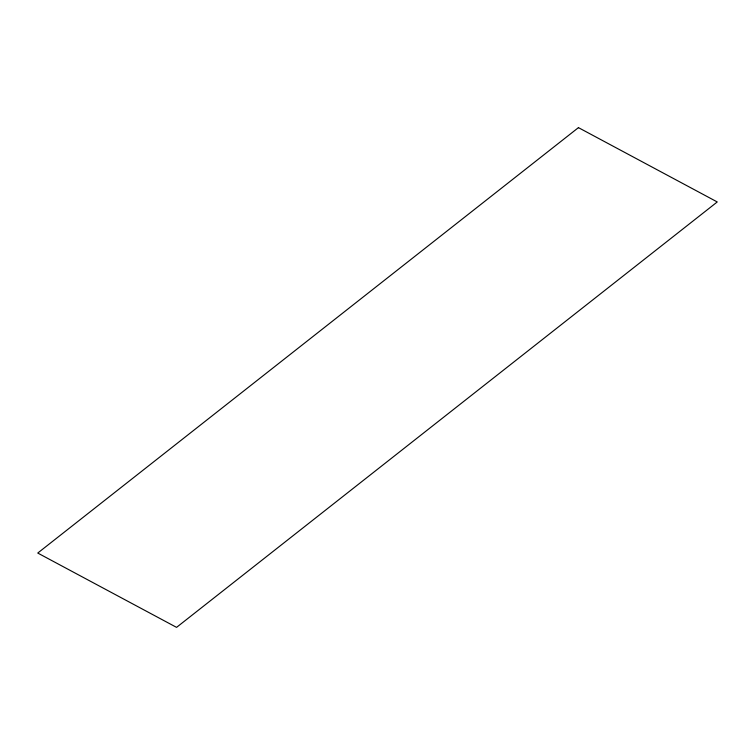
<?xml version="1.0" encoding="UTF-8"?>
<svg xmlns="http://www.w3.org/2000/svg" width="755" height="755" viewBox="0 0 755 755"><rect width="100%" height="100%" fill="white"/><g stroke="black" fill="none" stroke-linecap="round" stroke-linejoin="round"><path stroke-width="1.13" d="M578.443 127.633L37.75 553.047L176.557 627.367L717.25 201.953L578.443 127.633"/></g></svg>
